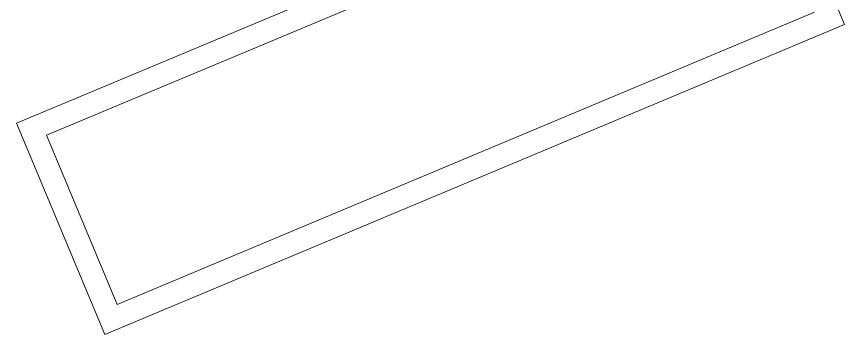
# Model space of a CAD drawing. Header units: millimetres. Extents: x 3468 to 20390, y -976 to 7887.
# Drawn here: x 15254.2 to 15471.2, y 7387 to 7470.2 of the extents above; entities that cross this region are included whole.
import ezdxf

# ---------------------------------------------------------------- set-up
doc = ezdxf.new("R2010")
doc.units = ezdxf.units.MM
doc.layers.add('vetro', color=140, linetype='Continuous', lineweight=15)

msp = doc.modelspace()

# ---------------------------------------------------------------- linework, layer by layer
at = {"layer": 'vetro'}
for p, q in [((15438.8, 7519.66), (15254.22, 7442.37)), ((15441.12, 7514.13), (15262.07, 7439.16)), ((15471.2, 7468.18), (15467.33, 7477.4)), ((15280.61, 7394.88), (15463.34, 7471.4)), ((15277.39, 7387.03), (15471.2, 7468.18)), ((15254.22, 7442.37), (15277.39, 7387.03)), ((15262.07, 7439.16), (15280.61, 7394.88))]:
    msp.add_line(p, q, dxfattribs=at)

doc.saveas('drawing.dxf')
